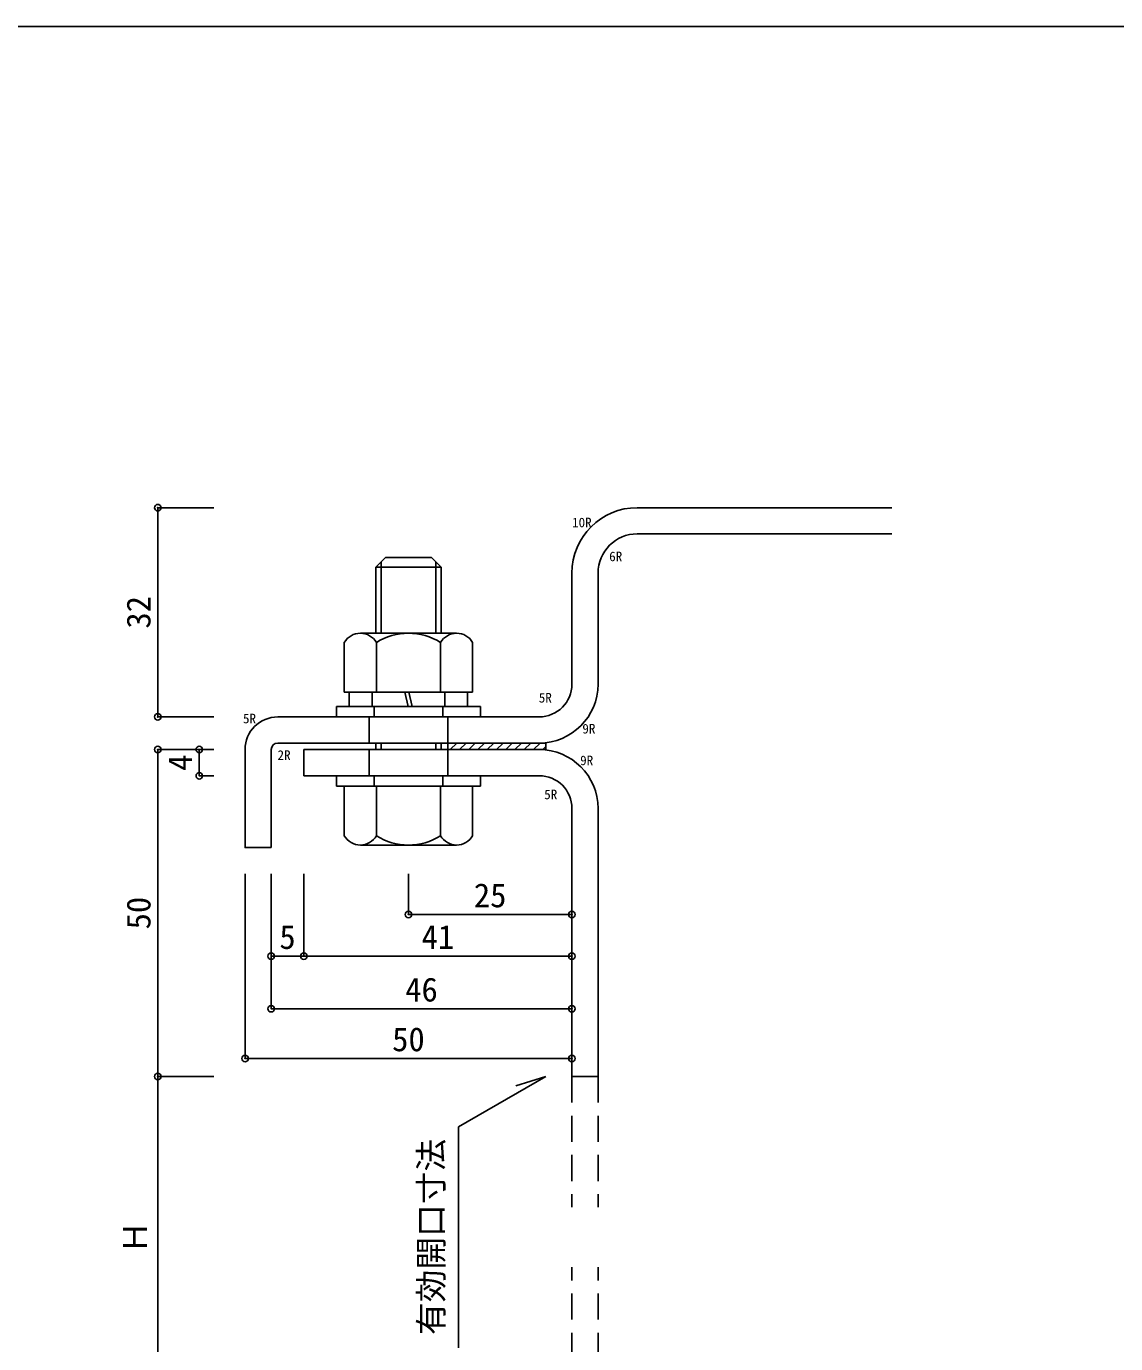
# Model space of a CAD drawing. Units: millimetres on the paper, enlarged 10 times, with parts at other scales. Extents: x -10475 to 9199, y -10092 to 10143.
# Drawn here: x -3678 to -2845, y 85 to 1092 of the extents above; entities that cross this region are included whole.
import ezdxf
from ezdxf.enums import TextEntityAlignment as Align

# ---------------------------------------------------------------- set-up
doc = ezdxf.new("R2010")
doc.units = ezdxf.units.MM
doc.header["$LTSCALE"] = 10
doc.header["$PDMODE"] = 32
doc.header["$PDSIZE"] = 5
doc.linetypes.add('DASHED1', pattern=[1.8, 1.2, -0.6])
doc.linetypes.add('DASHED2', pattern=[3, 2, -1])
for name, color, linetype in [('0-8_FRP寸法', 3, 'Continuous'), ('0-F_図面枠', 7, 'Continuous'), ('E-0_FRP', 4, 'Continuous'), ('E-8_FRP寸法', 3, 'Continuous')]:
    doc.layers.add(name, color=color, linetype=linetype)
doc.styles.add('ＭＳ ゴシック', font='')
doc.styles.get('ＭＳ ゴシック').set_extended_font_data('MS Gothic')

msp = doc.modelspace()

# ---------------------------------------------------------------- linework, layer by layer
at = {"layer": '0-8_FRP寸法', "color": 7}
for p, q in [((-3385.7, 571.99), (-3388.28, 582.99)), ((-3382.65, 571.99), (-3385.23, 582.99))]:
    msp.add_line(p, q, dxfattribs=at)
at = {"layer": '0-F_図面枠'}
msp.add_lwpolyline([(-2011.52, 1092.07), (-6011.52, 1092.07), (-6011.52, -1667.93)], dxfattribs=at)
at = {"layer": 'E-0_FRP'}
for p, q in [((-3210.46, 723.99), (-3015.92, 723.99)), ((-3210.46, 703.99), (-3015.92, 703.99)), ((-3260.46, 588.99), (-3260.46, 673.99)), ((-3240.46, 588.99), (-3240.46, 673.99)), ((-3485.46, 563.99), (-3385.46, 563.99)), ((-3415.46, 563.99), (-3415.46, 543.99)), ((-3285.46, 563.99), (-3385.46, 563.99)), ((-3355.46, 563.99), (-3355.46, 543.99)), ((-3285.46, 543.99), (-3485.46, 543.99)), ((-3406.46, 543.99), (-3406.46, 538.99)), ((-3364.46, 538.99), (-3364.46, 543.99)), ((-3355.46, 538.99), (-3355.46, 543.99)), ((-3355.46, 538.99), (-3355.46, 543.99)), ((-3280.46, 543.99), (-3355.46, 543.99)), ((-3280.46, 543.99), (-3280.46, 538.99)), ((-3490.46, 538.99), (-3490.46, 463.99)), ((-3465.46, 538.99), (-3465.46, 518.99)), ((-3285.46, 538.99), (-3465.46, 538.99)), ((-3415.46, 538.99), (-3415.46, 518.99)), ((-3355.46, 538.99), (-3355.46, 518.99)), ((-3280.46, 538.99), (-3355.46, 538.99)), ((-3280.46, 538.99), (-3355.46, 538.99)), ((-3385.46, 518.99), (-3465.46, 518.99)), ((-3285.46, 518.99), (-3385.46, 518.99)), ((-3260.46, 493.99), (-3260.46, 288.99)), ((-3240.46, 493.99), (-3240.46, 288.99)), ((-3240.46, 288.99), (-3260.46, 288.99))]:
    msp.add_line(p, q, dxfattribs=at)
at = {"layer": 'E-0_FRP', "color": 7}
for p, q in [((-3410.46, 543.99), (-3410.46, 539.13)), ((-3360.46, 538.99), (-3360.46, 543.99))]:
    msp.add_line(p, q, dxfattribs=at)
at = {"layer": 'E-0_FRP', "linetype": 'DASHED1'}
for p, q in [((-3353.51, 538.99), (-3348.51, 543.99)), ((-3346.44, 538.99), (-3341.44, 543.99)), ((-3339.37, 538.99), (-3334.37, 543.99)), ((-3332.3, 538.99), (-3327.3, 543.99)), ((-3325.23, 538.99), (-3320.23, 543.99)), ((-3318.15, 538.99), (-3313.15, 543.99)), ((-3311.08, 538.99), (-3306.08, 543.99)), ((-3304.01, 538.99), (-3299.01, 543.99)), ((-3296.94, 538.99), (-3291.94, 543.99)), ((-3289.87, 538.99), (-3284.87, 543.99)), ((-3282.8, 538.99), (-3280.46, 541.32)), ((-3282.8, 538.99), (-3280.46, 541.32))]:
    msp.add_line(p, q, dxfattribs=at)
at = {"layer": 'E-0_FRP', "linetype": 'DASHED2'}
for p, q in [((-3260.46, 288.99), (-3260.46, 188.99)), ((-3240.46, 288.99), (-3240.46, 188.99)), ((-3260.46, 43.06), (-3260.46, 143.06)), ((-3240.46, 43.06), (-3240.46, 143.06))]:
    msp.add_line(p, q, dxfattribs=at)
at = {"layer": 'E-0_FRP'}
msp.add_lwpolyline([(-3510.46, 538.99), (-3510.46, 463.99), (-3490.46, 463.99)], dxfattribs=at)
for centre, radius, start, end in [((-3210.46, 673.99), 50, 90, 180), ((-3210.46, 673.99), 30, 90, 180), ((-3285.46, 588.99), 25, 270, 0), ((-3285.46, 588.99), 45, 270, 0), ((-3485.46, 538.99), 25, 90, 180), ((-3485.46, 538.99), 5, 90, 180), ((-3285.46, 493.99), 45, 0, 90), ((-3285.46, 493.99), 25, 0, 90)]:
    msp.add_arc(centre, radius, start, end, dxfattribs=at)
at = {"layer": 'E-8_FRP寸法', "color": 4}
for p, q in [((-3577.26, 723.99), (-3577.26, 563.99)), ((-3406.46, 682.49), (-3406.46, 627.99)), ((-3364.46, 627.99), (-3364.46, 682.49)), ((-3577.26, 538.99), (-3577.26, 288.99)), ((-3545.43, 538.99), (-3545.43, 518.99)), ((-3385.46, 412.89), (-3260.46, 412.89)), ((-3465.46, 381.02), (-3490.46, 381.02)), ((-3465.46, 381.02), (-3260.46, 381.02)), ((-3490.46, 340.82), (-3260.46, 340.82)), ((-3510.46, 302.8), (-3260.46, 302.8)), ((-3577.26, 288.99), (-3577.26, 43.06))]:
    msp.add_line(p, q, dxfattribs=at)
at = {"layer": 'E-8_FRP寸法'}
for p, q in [((-3577.26, 723.99), (-3534.25, 723.99)), ((-3577.26, 563.99), (-3534.25, 563.99)), ((-3577.26, 538.99), (-3534.25, 538.99)), ((-3545.43, 538.99), (-3534.25, 538.99)), ((-3545.43, 518.99), (-3534.25, 518.99)), ((-3510.46, 302.8), (-3510.46, 443.85)), ((-3490.46, 340.82), (-3490.46, 443.85)), ((-3465.46, 381.02), (-3465.46, 443.85)), ((-3385.46, 412.89), (-3385.46, 443.85)), ((-3260.46, 412.89), (-3260.46, 443.85)), ((-3260.46, 367.36), (-3260.46, 443.85)), ((-3260.46, 327.16), (-3260.46, 443.85)), ((-3260.46, 302.8), (-3260.46, 443.85)), ((-3577.26, 288.99), (-3534.25, 288.99))]:
    msp.add_line(p, q, dxfattribs=at)
at = {"layer": 'E-8_FRP寸法', "color": 7}
for p, q in [((-3360.46, 678.49), (-3367.96, 685.99)), ((-3410.46, 678.49), (-3360.46, 678.49)), ((-3410.46, 678.49), (-3410.46, 627.99)), ((-3360.46, 627.99), (-3360.46, 678.49)), ((-3348.66, 627.99), (-3422.27, 627.99)), ((-3434.54, 582.99), (-3434.54, 620.9)), ((-3410, 582.99), (-3410, 620.9)), ((-3360.93, 582.99), (-3360.93, 620.9)), ((-3336.39, 582.99), (-3336.39, 620.9)), ((-3336.39, 582.99), (-3434.54, 582.99)), ((-3430.71, 582.99), (-3430.71, 571.99)), ((-3430.71, 582.99), (-3385.46, 582.99)), ((-3386.67, 582.99), (-3430.15, 582.99)), ((-3413.21, 582.99), (-3413.21, 571.99)), ((-3384.5, 582.99), (-3340.21, 582.99)), ((-3338.15, 582.99), (-3375.92, 582.99)), ((-3357.71, 582.99), (-3357.71, 571.99)), ((-3340.21, 582.99), (-3340.21, 571.99)), ((-3440.46, 571.99), (-3330.46, 571.99)), ((-3440.46, 571.99), (-3440.46, 563.99)), ((-3430.71, 571.99), (-3386.43, 571.99)), ((-3392.37, 571.99), (-3430.15, 571.99)), ((-3411.71, 571.99), (-3411.71, 563.99)), ((-3385.46, 571.99), (-3340.21, 571.99)), ((-3359.21, 571.99), (-3359.21, 563.99)), ((-3330.46, 563.99), (-3330.46, 571.99)), ((-3330.46, 563.99), (-3440.46, 563.99)), ((-3440.46, 518.99), (-3440.46, 510.99)), ((-3440.46, 518.99), (-3330.46, 518.99)), ((-3411.71, 518.99), (-3411.71, 510.99)), ((-3359.21, 518.99), (-3359.21, 510.99)), ((-3330.46, 510.99), (-3330.46, 518.99)), ((-3330.46, 510.99), (-3440.46, 510.99)), ((-3336.39, 510.99), (-3434.54, 510.99)), ((-3434.54, 510.99), (-3434.54, 473.07)), ((-3410, 510.99), (-3410, 473.07)), ((-3338.15, 510.99), (-3375.92, 510.99)), ((-3360.93, 510.99), (-3360.93, 473.07)), ((-3336.39, 510.99), (-3336.39, 473.07))]:
    msp.add_line(p, q, dxfattribs=at)
at = {"layer": 'E-8_FRP寸法', "color": 2}
for p, q in [((-3280.46, 288.99), (-3347.18, 250.47)), ((-3280.46, 288.99), (-3303.48, 281.73)), ((-3347.18, 250.47), (-3347.18, 81.57))]:
    msp.add_line(p, q, dxfattribs=at)
at = {"layer": 'E-8_FRP寸法', "color": 7}
for points in [[(-3367.96, 685.99), (-3402.96, 685.99), (-3410.46, 678.49)], [(-3348.66, 465.99), (-3422.27, 465.99), (-3348.66, 465.99)]]:
    msp.add_lwpolyline(points, dxfattribs=at)
for centre, radius, start, end in [((-3422.27, 613.82), 14.17, 29.99985, 149.99985), ((-3385.46, 581.94), 46.04, 57.79585, 122.2043), ((-3348.66, 613.82), 14.17, 29.99985, 149.99985), ((-3422.27, 480.15), 14.17, 210.00015, 330.00015), ((-3385.46, 512.03), 46.04, 237.7957, 302.20415), ((-3348.66, 480.15), 14.17, 210.00015, 330.00015)]:
    msp.add_arc(centre, radius, start, end, dxfattribs=at)
at = {"layer": 'E-8_FRP寸法', "color": 6}
for p in [(-3577.26, 723.99), (-3577.26, 563.99), (-3577.26, 538.99), (-3545.43, 538.99), (-3545.43, 518.99), (-3385.46, 412.89), (-3260.46, 412.89), (-3490.46, 381.02), (-3465.46, 381.02), (-3260.46, 381.02), (-3490.46, 340.82), (-3260.46, 340.82), (-3510.46, 302.8), (-3260.46, 302.8), (-3577.26, 288.99)]:
    msp.add_point(p, dxfattribs=at)

# ---------------------------------------------------------------- texts
at = {"layer": 'E-8_FRP寸法', "color": 6, "style": 'ＭＳ ゴシック'}
for s, p in [('10R', (-3260.34, 706.79)), ('6R', (-3231.97, 680.87)), ('5R', (-3285.8, 572.79)), ('5R', (-3512.05, 556.87)), ('9R', (-3252.48, 549.09)), ('2R', (-3485.6, 528.92)), ('9R', (-3254.16, 524.87)), ('5R', (-3281.66, 498.85))]:
    msp.add_text(s, height=7.331, dxfattribs=at).set_placement(p, align=Align.BOTTOM_LEFT)
at = {"layer": 'E-8_FRP寸法', "style": 'ＭＳ ゴシック'}
for s, p in [('32', (-3577.26, 631.49)), ('4', (-3545.43, 522.74)), ('50', (-3577.26, 401.49)), ('有効開口寸法', (-3353.45, 91.33)), ('Ｈ', (-3580.01, 153.55))]:
    msp.add_text(s, height=18.33, rotation=90, dxfattribs=at).set_placement(p, align=Align.BOTTOM_LEFT)
for s, p in [('25', (-3335.46, 412.89)), ('5', (-3484.21, 381.02)), ('41', (-3375.46, 381.02)), ('46', (-3387.96, 340.82)), ('50', (-3397.96, 302.8))]:
    msp.add_text(s, height=18.33, dxfattribs=at).set_placement(p, align=Align.BOTTOM_LEFT)

doc.saveas('drawing.dxf')
